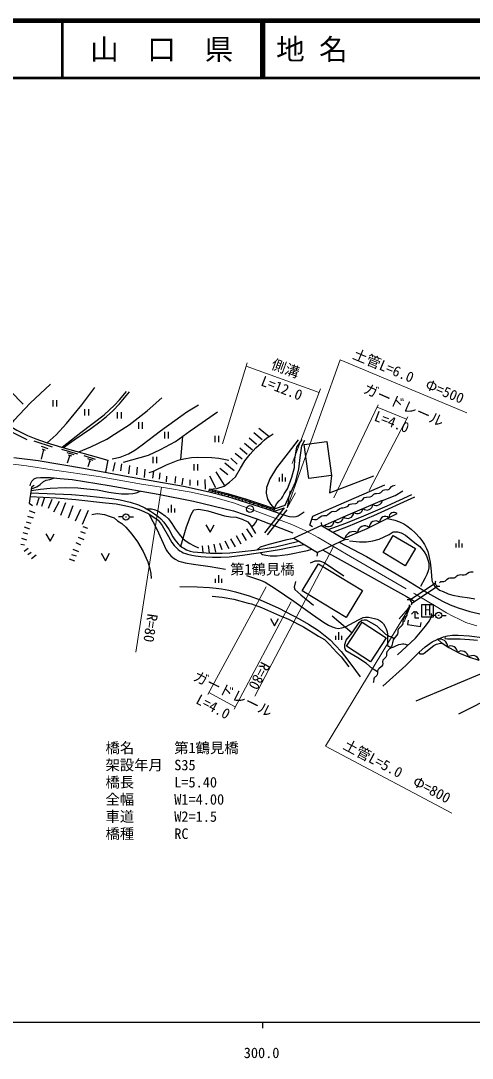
# Model space of a CAD drawing. Units: millimetres, scale not verified. Extents: x 40000 to 680000, y 20000 to 380000.
# Drawn here: x 325768 to 404645, y 198715 to 380000 of the extents above; entities that cross this region are included whole.
import ezdxf
from ezdxf.enums import TextEntityAlignment as Align

# ---------------------------------------------------------------- set-up
doc = ezdxf.new("R2010")
doc.units = ezdxf.units.MM
doc.header["$LTSCALE"] = 1000
doc.linetypes.add('CHAIN', pattern=[18.5, 12, -1.5, 3.5, -1.5])
for name, color, linetype, lineweight in [('M-BGD', 7, 'Continuous', 25), ('M-BGD-EXST', 7, 'Continuous', 25), ('M-BMK', 2, 'CHAIN', 13), ('M-BMK-SRVR', 3, 'Continuous', 25), ('M-STR-HTXT', 7, 'Continuous', 13), ('M-STR-STR1', 1, 'Continuous', 25), ('M-TTL', 2, 'Continuous', 140), ('M-TTL-BAND', 7, 'Continuous', 25), ('M-TTL-LINE', 7, 'Continuous', 50)]:
    doc.layers.add(name, color=color, linetype=linetype, lineweight=lineweight)
doc.layers.add('M-BMK-HTXT', color=7, linetype='Continuous')
doc.layers.add('M-TTL-TXT', color=7, linetype='Continuous')
doc.styles.add('ＭＳ ゴシック', font='')
doc.styles.get('ＭＳ ゴシック').set_extended_font_data('MS Gothic')

# ---------------------------------------------------------------- blocks, each defined once
blk = doc.blocks.new('open_arrow')
at = {"color": 0, "linetype": 'Continuous', "lineweight": -2}
blk.add_lwpolyline([(7.5, 1.25), (0, 0), (7.5, -1.25)], dxfattribs=at)

msp = doc.modelspace()

# ---------------------------------------------------------------- hatches: boundary and pattern name
at = {"layer": 'M-BGD'}
h = msp.add_hatch(color=256, dxfattribs=at)
edge = h.paths.add_edge_path()
edge.add_ellipse((344155, 293290), major_axis=(-49.8, -4.1), ratio=1, start_angle=175.34078, end_angle=-4.65922)
h = msp.add_hatch(color=256, dxfattribs=at)
edge = h.paths.add_edge_path()
edge.add_ellipse((398791, 276100), major_axis=(-49.8, -4.1), ratio=1, start_angle=175.34078, end_angle=-4.65922)

# ---------------------------------------------------------------- linework, layer by layer
for p, q in [((323977, 315300), (326166, 313013)), ((331364, 313714), (331364, 312596)), ((332031, 313714), (332031, 312596)), ((336929, 312155), (336929, 311037)), ((337596, 312155), (337596, 311037)), ((342621, 311607), (342621, 310489)), ((343287, 311607), (343287, 310489)), ((323576, 308462), (326845, 306857)), ((346331, 309837), (346331, 308719)), ((346997, 309837), (346997, 308719)), ((367368, 308815), (369038, 307446)), ((328058, 306599), (331253, 305538)), ((350860, 308149), (350860, 307031)), ((351526, 308149), (351526, 307031)), ((354007, 307359), (353664, 303311)), ((359647, 307455), (359647, 306337)), ((360313, 307455), (360313, 306337)), ((365665, 307121), (366954, 306003)), ((366493, 308070), (367935, 306831)), ((374209, 306744), (372467, 304473)), ((329311, 305653), (330478, 305261)), ((329765, 305093), (329340, 303415)), ((329483, 305194), (330048, 304993)), ((332908, 305156), (335674, 304350)), ((364020, 305363), (365301, 304278)), ((364831, 306189), (366265, 305015)), ((333825, 304552), (335013, 304218)), ((334343, 304065), (333901, 302704)), ((334068, 304149), (334617, 303982)), ((336797, 304030), (338764, 303411)), ((337447, 303498), (338335, 303237)), ((337812, 303106), (337503, 302056)), ((337645, 303158), (337978, 303055)), ((342199, 302826), (341846, 301274)), ((348823, 303795), (348823, 302677)), ((349490, 303795), (349490, 302677)), ((362455, 303568), (363604, 302508)), ((363238, 304438), (364449, 303429)), ((372467, 304473), (370476, 301891)), ((343373, 302561), (343221, 301362)), ((344786, 302296), (344572, 300832)), ((346099, 302018), (345973, 300656)), ((347462, 301640), (347310, 300214)), ((348969, 301295), (348805, 300097)), ((350080, 300980), (349941, 299920)), ((355987, 302540), (355987, 301422)), ((356654, 302540), (356654, 301422)), ((359854, 301168), (361305, 298835)), ((360573, 301837), (361924, 300702)), ((361433, 302735), (363023, 301411)), ((370476, 301891), (369293, 299931)), ((351241, 300425), (351153, 299454)), ((352806, 300349), (352667, 299214)), ((354106, 300059), (353929, 298899)), ((355292, 299807), (355292, 298772)), ((356672, 299679), (356634, 298771)), ((357909, 299868), (357972, 298165)), ((358716, 300474), (359802, 298443)), ((369293, 299931), (368702, 298438)), ((370949, 299506), (370949, 300203)), ((371482, 299506), (371482, 300834)), ((372016, 299506), (372016, 300203)), ((358660, 298158), (358540, 297715)), ((362026, 297086), (358600, 297937)), ((362138, 297287), (358660, 298158)), ((359244, 298012), (359131, 297570)), ((359717, 297421), (359831, 297865)), ((360379, 297728), (360269, 297281)), ((360933, 297589), (360821, 297141)), ((361492, 297449), (361381, 296999)), ((368702, 298438), (368671, 297442)), ((368671, 297442), (368889, 296384)), ((328557, 295365), (328968, 296609)), ((329429, 295157), (329976, 296727)), ((330601, 294820), (331243, 296417)), ((331565, 294217), (332522, 296084)), ((332747, 293632), (333670, 295843)), ((362125, 297290), (362004, 296835)), ((365027, 296174), (362026, 297086)), ((365249, 296353), (362138, 297287)), ((362685, 296623), (362820, 297082)), ((363390, 296911), (363266, 296443)), ((363880, 296252), (364007, 296726)), ((364569, 296557), (364435, 296079)), ((368745, 294934), (365027, 296174)), ((365063, 295884), (365200, 296368)), ((367551, 295607), (365249, 296353)), ((365891, 296145), (365720, 295672)), ((366449, 295436), (366603, 295914)), ((367337, 295676), (367169, 295202)), ((370085, 294703), (367551, 295607)), ((368889, 296384), (369387, 295544)), ((369387, 295544), (370085, 294703)), ((327262, 294452), (328237, 294030)), ((334127, 293163), (334949, 295323)), ((335315, 292645), (336261, 294671)), ((336555, 292060), (337619, 294473)), ((351600, 294087), (351600, 294784)), ((352133, 294087), (352133, 295416)), ((352666, 294087), (352666, 294784)), ((367901, 294964), (368077, 295419)), ((368400, 290515), (371822, 294911)), ((368760, 295175), (368617, 294732)), ((370017, 294482), (368745, 294934)), ((368874, 290146), (372296, 294542)), ((369407, 294944), (369255, 294508)), ((369949, 294262), (371822, 294911)), ((370085, 294703), (369949, 294262)), ((370085, 294703), (371952, 295356)), ((326694, 292433), (327548, 292186)), ((326956, 293448), (327931, 293157)), ((343605, 293290), (342855, 293290)), ((344705, 293290), (345455, 293290)), ((365878, 291885), (366750, 290403)), ((326145, 290606), (326950, 290369)), ((326365, 291572), (327286, 291228)), ((336202, 290757), (337015, 290454)), ((336624, 291621), (337452, 291354)), ((364387, 290475), (365150, 289162)), ((365216, 291231), (366185, 289741)), ((325796, 288551), (326419, 288420)), ((325873, 289590), (326789, 289311)), ((335368, 288809), (336191, 288439)), ((335785, 289773), (336799, 289335)), ((357448, 288251), (357550, 287096)), ((358519, 288322), (358690, 287006)), ((359522, 288520), (359819, 287133)), ((360466, 288713), (360921, 287620)), ((361420, 289153), (362124, 287811)), ((362411, 289498), (363233, 288097)), ((363403, 290028), (364225, 288575)), ((401810, 287947), (401810, 288644)), ((402343, 287947), (402343, 289275)), ((402876, 287947), (402876, 288644)), ((326393, 287330), (327082, 287826)), ((327030, 286753), (327584, 287163)), ((327648, 286034), (328485, 286698)), ((334662, 286744), (335429, 286492)), ((334884, 287650), (335882, 287234)), ((334220, 285957), (335156, 285623)), ((360347, 281802), (360347, 283130)), ((359814, 281802), (359814, 282499)), ((360881, 281802), (360881, 282499)), ((393720, 278791), (398150, 281755)), ((394103, 278205), (398600, 281214)), ((380173, 276014), (383658, 273045)), ((394494, 276787), (394056, 276298)), ((394772, 276787), (395210, 276298)), ((398241, 276100), (397491, 276100)), ((399341, 276100), (400091, 276100)), ((380795, 271845), (380795, 272542)), ((381328, 271845), (381328, 273173)), ((381861, 271845), (381861, 272542)), ((389044, 263718), (393058, 267364))]:
    msp.add_line(p, q, dxfattribs=at)
for points in [[(323971, 309221), (324644, 310184), (327439, 313207), (330940, 316472)], [(330359, 306276), (331945, 307641), (333753, 309615), (336434, 312900), (338694, 315931)], [(333007, 305477), (336291, 308075), (340359, 311125), (342153, 312853), (343027, 313781), (344248, 315239)], [(333246, 305409), (335089, 306793), (337996, 308781), (339562, 309908), (340733, 310821), (341833, 311839), (343043, 313069), (344776, 315171)], [(335908, 304648), (337998, 305546), (340806, 306917), (342164, 307738), (344697, 309412), (347848, 311864), (350402, 314090)], [(341725, 303442), (343142, 303759), (344596, 304355), (345687, 304994), (347001, 305876), (350164, 308341), (352688, 310154), (354788, 311638), (356840, 312916)], [(343722, 302864), (348099, 304104), (350180, 305106), (352809, 306500), (355369, 308336), (360126, 311690)], [(323971, 309221), (324202, 308983), (325055, 308435), (326958, 307515), (328395, 306943), (330183, 306330), (332910, 305505), (337903, 304077), (340973, 303232), (340578, 301125)], [(358660, 298158), (360033, 298264), (361320, 298672), (362237, 299386), (363295, 300291), (364183, 301820), (364900, 303114), (365844, 304258), (366864, 305378), (367740, 306200), (368275, 306709), (368772, 307104), (369325, 307494), (369840, 307832)], [(370085, 294703), (370272, 295231), (370518, 295672), (370900, 296086), (371362, 296595), (371554, 296882), (371808, 297312), (372356, 298218), (372667, 298965), (373134, 300271), (373569, 301951), (373631, 303444), (374005, 305467), (374907, 306835)], [(371952, 295356), (373756, 299400), (374347, 301640), (374565, 303662), (374876, 305716), (375405, 306742)], [(324566, 303662), (328826, 303147), (336710, 301849), (343910, 300502), (354227, 298670), (358694, 297681), (361904, 296866), (365187, 295846), (368701, 294704), (371190, 293823), (372232, 293481), (372737, 293356), (373451, 293327), (373886, 293369), (374219, 293512), (375261, 294214)], [(348191, 301051), (348969, 301295), (351226, 302399), (353257, 303203), (354281, 303475), (355577, 303674), (356704, 303733), (359154, 303696), (360392, 303548), (362101, 303217)], [(327407, 298714), (327546, 299181), (327725, 299553), (328113, 299936), (328545, 300114), (329196, 300199), (330954, 300174), (332652, 300034), (334749, 299818), (341213, 298780), (349755, 297295), (355976, 296037), (362962, 294338), (367011, 292980), (373293, 290550)], [(327598, 298200), (328566, 298578), (329150, 298972), (329733, 299478), (330190, 299701), (330871, 299857), (331684, 300114)], [(380068, 300540), (379715, 297526), (387455, 300511)], [(327503, 297514), (334634, 297227), (337342, 296997), (341670, 296526), (343116, 296294), (344871, 295894), (346317, 295404), (347427, 294875), (348421, 294320), (349135, 293865), (349777, 293389), (350242, 292945), (350770, 292376), (351163, 291828), (351690, 291022), (352341, 289819), (352682, 289309), (352974, 288941), (353278, 288580), (353572, 288296), (353886, 288046), (354264, 287818), (354732, 287552), (355349, 287307), (355876, 287227), (358914, 286988), (359802, 286945), (360932, 286961), (362292, 287021), (366590, 287469), (370301, 288100), (374343, 289043)], [(327559, 297921), (329246, 298130), (330928, 298314), (333548, 298432), (335718, 298364), (337324, 298215), (339149, 298019), (341174, 297642), (342357, 297431), (343344, 297337), (344613, 297344), (345377, 297415), (345918, 297532), (346668, 297832)], [(376719, 291546), (376277, 291841), (376810, 293439), (377740, 293858), (389358, 298910)], [(376634, 292911), (377083, 292842), (377417, 292852), (377643, 292996), (377863, 293135), (378089, 293319), (378387, 293499), (378644, 293535), (378921, 293525), (379111, 293525), (379255, 293560), (379430, 293705), (379712, 293962), (379954, 294162), (380108, 294254), (380328, 294285), (380595, 294275), (380847, 294280), (380986, 294346), (381104, 294454), (381511, 294799), (381783, 294871), (382045, 294891), (382517, 294989), (382769, 295127), (383015, 295317), (383159, 295497), (383297, 295548), (383590, 295574), (384298, 295640), (384454, 295703), (384634, 295893), (384773, 296047), (384957, 296124), (385137, 296124), (385332, 296159), (385471, 296298), (385830, 296683), (386164, 296739), (386806, 296812), (387084, 296905), (387238, 297043), (387458, 297284), (387684, 297418), (387905, 297418), (388454, 297459), (388667, 297563), (388893, 297794), (389072, 297979), (389309, 298050), (389606, 298066), (389873, 298061), (390125, 298138), (390274, 298256), (390530, 298620), (390684, 298717), (391151, 298830)], [(388968, 296144), (391178, 297061), (392518, 297878)], [(327411, 296851), (331928, 296633), (335388, 296328), (340559, 295787), (342451, 295573), (343911, 295312), (345154, 295023), (346456, 294626), (347258, 294279), (348163, 293823), (348661, 293505), (349406, 292992), (349755, 292715), (350138, 292274), (350449, 291819), (351556, 289902), (352185, 288811), (352599, 288331), (352968, 287926), (353279, 287615), (353568, 287391), (353900, 287175), (354124, 287052), (354529, 286886), (354905, 286792), (355671, 286604), (356303, 286501), (357214, 286393), (358067, 286306), (359289, 286248), (360731, 286271), (362206, 286357), (364497, 286632), (367313, 287024), (370988, 287595), (375251, 288501)], [(378478, 291715), (382141, 293334), (388985, 296221)], [(379454, 291132), (382554, 292205), (385705, 293495), (389782, 295261), (394108, 297240)], [(380278, 290640), (383005, 291694), (387434, 293570), (394615, 296825)], [(338184, 293734), (339100, 293875), (339605, 293846), (340409, 293717), (341204, 293423), (342073, 293153), (342672, 292601), (343403, 292152), (344151, 291493), (345184, 290267), (346168, 288946), (347136, 287256), (347963, 285445), (348312, 284219), (348493, 283444), (348544, 282528)], [(347749, 294695), (348600, 294714), (349060, 294612), (349742, 294367), (350379, 293972), (350997, 293507), (351565, 292970), (352134, 292180), (352741, 291215), (353415, 290298), (353673, 289972), (354018, 289616), (354450, 289232), (354850, 288937), (355329, 288653), (355956, 288300), (356846, 287900)], [(348163, 293823), (349531, 291179), (351170, 287527), (351401, 287194), (351672, 286863), (351969, 286524), (352337, 286195), (352739, 285916), (353373, 285587), (353854, 285438), (354487, 285286), (355920, 285028), (358848, 284612), (361561, 284150)], [(353729, 288171), (354748, 291575), (355523, 293702), (356029, 294565), (356877, 294669), (358424, 294356), (361386, 293509), (362427, 293330), (363410, 293241), (364466, 292884), (365418, 292438), (365878, 291885)], [(382128, 289536), (386310, 291285), (388260, 292255), (391537, 293897)], [(358122, 291927), (358838, 290632), (359553, 291927)], [(366069, 291561), (366533, 291982), (366811, 292312), (367035, 292728), (367117, 292940)], [(389832, 293043), (391102, 292749), (391930, 292424), (392684, 292102), (393213, 291755), (393961, 291147), (394683, 290526), (395495, 289666), (395972, 289034), (396319, 288489), (396645, 287809), (396864, 287232), (397131, 286229), (397302, 285399), (397452, 283819), (397543, 282940), (397564, 282310), (397650, 281995), (397757, 281787), (398074, 281287), (398453, 280897), (398950, 280529), (399546, 280246), (400459, 279883), (401251, 279657), (402502, 279421), (404193, 279176), (405113, 279016)], [(330170, 290369), (330885, 289074), (331601, 290369)], [(383175, 289101), (384938, 288927), (386168, 288939), (387282, 289101), (388395, 289426), (390139, 290205), (390812, 290668), (391612, 290668), (392227, 290541), (392993, 290135), (394610, 288776), (395480, 288138), (396246, 287176), (396675, 286527), (396965, 285607), (397034, 285086), (397034, 284425), (396965, 283868), (396698, 283231), (396373, 282558), (395607, 281167)], [(367080, 287553), (367644, 288056), (369160, 288515), (372295, 289365), (373472, 289563)], [(381419, 288882), (386186, 286390), (393027, 282395), (396851, 280042), (399444, 278587), (400791, 277950), (402190, 277393), (404216, 276781), (407239, 276092)], [(339832, 286941), (340548, 285646), (341263, 286941)], [(367618, 287071), (367809, 286870), (368029, 286758), (368608, 286619), (369326, 286503), (370586, 286530), (371458, 286591), (372422, 286713), (375835, 287433), (376602, 287694)], [(378502, 287533), (382810, 285188), (393170, 279373), (394608, 278522)], [(376359, 285301), (377201, 285656), (377960, 285606), (378769, 285326), (382211, 283033)], [(365182, 283067), (367678, 282246), (368444, 281885), (370229, 280812), (373461, 278587), (376713, 276256), (378666, 274939), (379541, 274381), (380166, 274075), (380713, 273921), (381217, 273834), (381885, 273932), (382509, 274118), (384800, 275344), (385570, 275719), (385974, 275764), (386540, 275764), (387073, 275697), (387578, 275574), (388027, 275417), (388531, 275170), (388869, 274906), (389121, 274637), (389396, 274188), (389609, 273762), (389772, 273213), (389811, 272843), (389833, 271036), (389867, 270839), (390013, 270705), (390231, 270576), (390408, 270475), (390568, 270464), (390815, 270542), (391190, 270705), (391815, 271001), (392196, 271091), (392465, 271136), (392707, 271119), (392970, 271080), (393397, 270901)], [(398903, 281809), (399158, 282026), (399420, 282026), (399674, 282034), (399959, 282146), (400288, 282430), (400520, 282625), (400722, 282685), (400932, 282677), (401194, 282655), (401463, 282670), (401591, 282730), (401770, 282827), (401950, 283029), (402130, 283134), (402407, 283193), (402654, 283238), (402856, 283193), (403245, 283156), (403510, 283234), (403832, 283496), (404079, 283653), (404312, 283698), (404806, 283683)], [(353550, 281127), (356617, 281102), (358716, 280990), (359917, 280878), (360818, 280741), (362139, 280485), (363277, 280221), (365687, 279508), (367574, 278811), (370850, 277386), (374522, 275430), (376010, 274584), (377777, 273434), (378677, 272743), (379810, 271837), (380762, 270859), (381731, 269772), (382313, 269035), (383455, 267559), (385040, 265376)], [(373776, 282047), (373523, 281016), (373649, 280592), (374727, 279687), (376895, 277908)], [(359182, 279459), (360929, 279273), (362965, 278948), (365512, 278233), (366106, 278093), (367852, 277496), (370985, 276093), (372552, 275435), (375184, 274114), (377781, 272488), (378849, 271864), (379703, 271033), (381001, 269630), (381765, 268830), (383064, 267135)], [(393653, 277916), (393646, 277582), (393472, 277386), (393309, 277190), (393204, 276903), (393198, 276468), (393190, 276165), (393100, 275974), (392956, 275823), (392765, 275641), (392597, 275430), (392558, 275295), (392511, 275096), (392543, 274828), (392502, 274624), (392363, 274377), (392233, 274162), (392065, 274041), (391779, 273774), (391661, 273524), (391643, 273109), (391597, 272820), (391477, 272617), (391138, 272257), (390846, 271803), (390687, 271274), (390619, 270814), (390555, 270641), (390262, 270310), (389709, 269719), (389675, 269429), (389667, 269004), (389540, 268789), (389381, 268609), (389126, 268403), (389020, 268257), (388975, 268008), (389020, 267688), (388977, 267406), (388805, 267158), (388319, 266778), (388196, 266631), (388112, 266409), (388120, 266058), (388063, 265724), (387949, 265577), (387762, 265366), (387619, 265285), (387507, 265168), (387464, 265030), (387389, 264447), (387360, 264362)], [(391585, 269215), (394732, 272143), (396476, 274195), (397127, 275103), (397385, 275619), (397508, 275999), (397532, 276404)], [(394633, 276831), (394633, 275656), (395312, 275656)], [(369376, 275550), (370092, 274255), (370808, 275550)], [(388116, 266234), (387153, 266814), (386177, 267711), (384663, 268675), (382544, 269907), (382387, 270412), (382387, 271028), (382600, 271768), (383658, 273045), (384888, 274866), (385348, 275269), (385752, 275348), (386099, 275314), (387983, 274261), (389519, 272838), (389813, 272636), (390114, 272490), (390417, 272401), (390992, 272031)], [(393471, 275274), (393340, 274531), (395599, 274133), (395730, 274875)], [(393058, 267364), (395287, 269599), (396446, 270581), (397668, 271450), (398504, 271893), (399599, 272339), (400339, 272538), (401176, 272634), (402209, 272633), (404093, 272501), (406829, 272158)], [(399969, 272438), (399845, 272194), (399936, 272039), (400311, 271990), (402528, 271980), (404176, 271903), (405572, 271742)], [(395287, 269599), (395490, 269408), (395787, 269353), (396072, 269408), (396258, 269510), (397948, 270821), (398428, 271076), (398857, 271203), (399323, 271261)], [(398586, 271927), (399199, 271342), (400529, 270472), (402426, 269469), (403991, 268829), (405781, 268260)], [(394849, 261159), (407098, 266267), (408826, 262174), (402243, 258860)]]:
    msp.add_lwpolyline(points, dxfattribs=at)
for points in [[(375297, 305948), (379261, 306486), (380068, 300540), (376104, 300002)], [(390847, 290080), (394714, 287779), (392924, 284771), (389057, 287072)], [(377789, 285103), (385490, 280447), (382645, 275740), (374943, 280396)], [(385434, 274896), (389620, 272161), (386885, 267976), (382700, 270710)]]:
    msp.add_lwpolyline(points, close=True, dxfattribs=at)
for centre, radius in [((344155, 293290), 550), ((344155, 293290), 50), ((398791, 276100), 550), ((398791, 276100), 50)]:
    msp.add_circle(centre, radius, dxfattribs=at)
for centre, radius, start, end in [((387878, 296432), 1128, 236.50136, 349.22852), ((382873, 294102), 1061, 226.36261, 359.36727), ((384564, 294870), 1003, 231.04434, 354.68554), ((386255, 295500), 1000, 226.23667, 359.49321), ((390971, 293205), 894, 50.73927, 182.50229), ((379532, 292575), 974, 225.54955, 2.15167), ((381174, 293304), 967, 226.20427, 1.82276), ((387771, 291484), 1117, 51.50871, 181.41363), ((389446, 292415), 982, 49.95715, 183.28441), ((383891, 289238), 1507, 62.02558, 163.37673), ((385864, 290464), 1270, 51.43921, 175.2488), ((398762, 281808), 615, 153.01789, 288.15389), ((393489, 278221), 615, 334.97199, 110.108), ((398940, 270569), 1403, 1.00979, 104.61493), ((400933, 269629), 1131, 1.57299, 121.4682), ((402775, 268659), 1228, 7.95685, 125.37457), ((404721, 267851), 1221, 18.34108, 126.76526)]:
    msp.add_arc(centre, radius, start, end, dxfattribs=at)
at = {"layer": 'M-BGD-EXST'}
for p, q in [((397894, 277965), (395794, 277965)), ((395794, 277965), (395794, 275865)), ((397894, 275865), (397894, 277965)), ((395794, 275865), (397894, 275865))]:
    msp.add_line(p, q, dxfattribs=at)
at = {"layer": 'M-BMK'}
msp.add_lwpolyline([(323450, 302647), (326744, 302216), (331268, 301525), (339334, 300349), (346856, 299006), (350725, 298456), (355516, 297617), (359429, 296760), (362959, 295753), (367799, 293938), (373108, 291956), (375591, 290866), (377753, 289723), (382705, 286780), (394625, 279841), (398346, 277625), (400174, 276538), (401236, 275945), (402459, 275365), (403534, 274871), (404430, 274547), (405456, 274251)], dxfattribs=at)
at = {"layer": 'M-BMK-SRVR'}
msp.add_circle((365813, 294683), 600, dxfattribs=at)
at = {"layer": 'M-STR-HTXT'}
for p, q in [((365296, 320212), (361030, 306082)), ((377880, 315057), (365131, 319667)), ((373160, 302620), (378121, 315691)), ((380471, 296611), (388232, 312860)), ((388046, 312470), (393157, 310370)), ((393376, 310788), (386619, 297921)), ((345880, 269662), (350362, 298508)), ((366635, 261977), (380405, 288147)), ((358428, 262280), (368619, 281107)), ((373027, 278443), (363034, 259734)), ((358600, 262598), (363239, 260120))]:
    msp.add_line(p, q, dxfattribs=at)
for points in [[(372308, 294884), (381553, 320768), (403719, 311489)], [(393878, 277794), (378995, 253255), (401093, 241556)]]:
    msp.add_lwpolyline(points, dxfattribs=at)
at = {"layer": 'M-STR-STR1'}
for p, q in [((378324, 291807), (373472, 289563)), ((382435, 289352), (377584, 287108))]:
    msp.add_line(p, q, dxfattribs=at)
for points in [[(328116, 298768), (327641, 298512), (327249, 295680), (327812, 295310)], [(378274, 292344), (378324, 291807), (382435, 289352), (383034, 289433)], [(372852, 289499), (373472, 289563), (377584, 287108), (377521, 286438)]]:
    msp.add_lwpolyline(points, dxfattribs=at)
at = {"layer": 'M-TTL'}
msp.add_line((680000, 380000), (40000, 380000), dxfattribs=at)
at = {"layer": 'M-TTL-BAND'}
for p, q in [((40000, 205000), (579000, 205000)), ((368000, 205000), (368000, 204000))]:
    msp.add_line(p, q, dxfattribs=at)
at = {"layer": 'M-TTL-LINE'}
for p, q in [((333000, 380000), (333000, 370000)), ((367750, 380000), (367750, 370000)), ((368250, 380000), (368250, 370000)), ((40000, 370000), (680000, 370000))]:
    msp.add_line(p, q, dxfattribs=at)

# ---------------------------------------------------------------- block references
at = {"layer": 'M-STR-HTXT', "xscale": 400, "yscale": 400}
for p, rotation in [((372308, 294884), 70.3), ((393878, 277794), 238.8)]:
    msp.add_blockref('open_arrow', p, dxfattribs=dict(at, rotation=rotation))

# ---------------------------------------------------------------- texts
at = {"layer": 'M-BGD-EXST', "style": 'ＭＳ ゴシック'}
msp.add_text('H', height=1833, dxfattribs=at).set_placement((396246, 275557), align=Align.BOTTOM_LEFT)
at = {"layer": 'M-BMK-HTXT', "style": 'ＭＳ ゴシック'}
msp.add_text('第1鶴見橋', height=1833, dxfattribs=at).set_placement((362342, 282691), align=Align.BOTTOM_LEFT)
at = {"layer": 'M-STR-HTXT', "style": 'ＭＳ ゴシック'}
for s, rotation, p in [('側溝', 339.808, (369184, 318751)), ('土管L=6.0\u3000Φ=500', 337.286, (383388, 320542)), ('L=12.0', 338.86, (367360, 315801)), ('ガードレール', 336.251, (385232, 314545)), ('L=4.0', 338.86, (387169, 309664)), ('R=80', 261.634, (347372, 276563)), ('R=80', 242.14, (367325, 268416)), ('ガードレール', 333.939, (355484, 264345)), ('L=4.0', 332.021, (355949, 260317)), ('土管L=5.0\u3000Φ=800', 332.103, (381662, 252408))]:
    msp.add_text(s, height=1833, rotation=rotation, dxfattribs=at).set_placement(p, align=Align.BOTTOM_LEFT)
for s, p in [('橋名', (340579, 251485)), ('第1鶴見橋', (352579, 251485)), ('架設年月', (340579, 248485)), ('S35', (352579, 248485)), ('橋長', (340579, 245485)), ('L=5.40', (352579, 245485)), ('全幅', (340579, 242485)), ('W1=4.00', (352579, 242485)), ('車道', (340579, 239485)), ('W2=1.5', (352579, 239485)), ('橋種', (340579, 236485)), ('RC', (352579, 236485))]:
    msp.add_text(s, height=1833, dxfattribs=at).set_placement(p, align=Align.BOTTOM_LEFT)
at = {"layer": 'M-TTL-BAND', "style": 'ＭＳ ゴシック'}
msp.add_text('300.0', height=1833, dxfattribs=at).set_placement((367844, 198195), align=Align.BOTTOM_CENTER)
at = {"layer": 'M-TTL-TXT', "style": 'ＭＳ ゴシック'}
msp.add_text('山\u3000口\u3000県', height=3666, dxfattribs=at).set_placement((350375, 375000), align=Align.MIDDLE_CENTER)
msp.add_text('地 名', height=3666, dxfattribs=at).set_placement((370380, 375000), align=Align.MIDDLE_LEFT)

doc.saveas('drawing.dxf')
